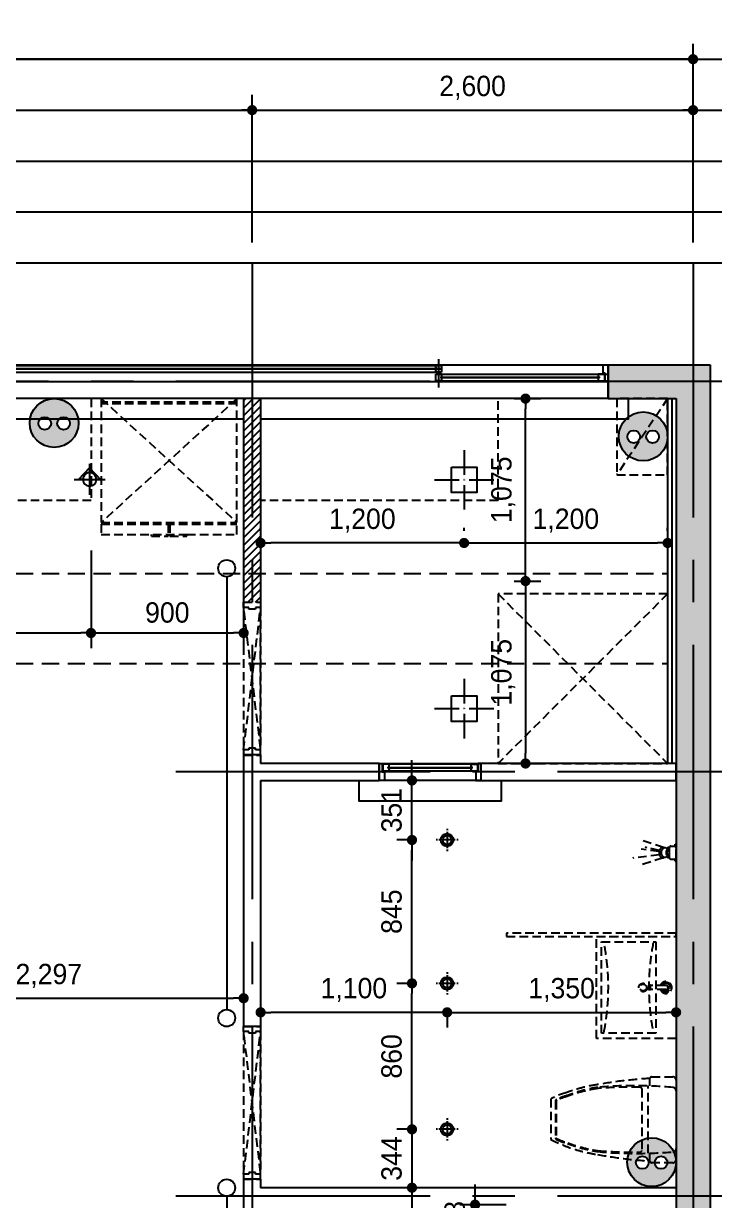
# Model space of a CAD drawing. Header units: millimetres. Extents: x -224448 to 1592092, y -164641 to 319001.
# Drawn here: x 98277 to 102351, y 159476 to 166411 of the extents above; entities that cross this region are included whole.
import ezdxf

# ---------------------------------------------------------------- set-up
doc = ezdxf.new("R2010")
doc.units = ezdxf.units.MM
for name, pattern in [('CENTER2', [1.125, 0.75, -0.125, 0.125, -0.125]), ('HIDDEN', [9.525, 6.35, -3.175]), ('HIDDENX2', [19.05, 12.7, -6.35])]:
    doc.linetypes.add(name, pattern=pattern)
doc.layers.get('Defpoints').update_dxf_attribs({"color": 35})
for name, color, linetype in [('ARREA', 1, 'Continuous'), ('DIM', 3, 'Continuous'), ('FUR', 6, 'Continuous'), ('I-CL-LIT', 7, 'Continuous'), ('I-LIGHT', 1, 'Continuous'), ('I_CON', 2, 'Continuous'), ('I_FUR', 6, 'Continuous'), ('I_HAT', 8, 'Continuous'), ('I_WALL', 3, 'Continuous'), ('I_WIN', 5, 'Continuous')]:
    doc.layers.add(name, color=color, linetype=linetype)
doc.styles.add('IABU-글꼴스타일', font='')
doc.styles.get('IABU-글꼴스타일').set_extended_font_data('HY울릉도L')
doc.linetypes.add('BATTING', pattern='A,0.00254,-2.54,[134,ltypeshp.shx,S=2.54,R=0,X=-2.54,Y=0],-5.08,[134,ltypeshp.shx,S=2.54,R=180,X=2.54,Y=0],-2.54', length=10.16254)
doc.dimstyles.new('IABC-100 (SUB)', dxfattribs={"dimscale": 60, "dimtxt": 2, "dimasz": 1, "dimexe": 1.5, "dimexo": 2, "dimgap": 1, "dimtad": 1, "dimdec": 0, "dimdsep": 46, "dimlunit": 6, "dimtxsty": 'IABU-글꼴스타일', "dimblk": '1234_Dot', "dimcen": 1, "dimclrd": 4, "dimclre": 4, "dimclrt": 7, "dimadec": 0, "dimazin": 0, "dimtfac": 1, "dimtdec": 0, "dimtix": 1, "dimtmove": 2, "dimatfit": 3, "dimldrblk": '1234_Dot', "dimfxl": 2, "dimtolj": 1, "dimtzin": 0, "dimarcsym": 0})

# ---------------------------------------------------------------- blocks, each defined once
blk = doc.blocks.new('1234_Dot')
at = {"color": 0, "linetype": 'ByBlock', "lineweight": -2}
blk.add_line((-0.5, 0), (-1, 0), dxfattribs=at)
at = {"color": 0, "linetype": 'ByBlock', "const_width": 0.5}
blk.add_lwpolyline([(-0.25, 0, 1), (0.25, 0, 1)], format="xyb", close=True, dxfattribs=at)
blk = doc.blocks.new('*D399')
at = {"layer": 'Defpoints', "color": 0, "ltscale": 50, "transparency": 16777216}
for p in [(99624.9, 165900.5), (94929.9, 165000.5), (99624.9, 165000.5)]:
    blk.add_point(p, dxfattribs=at)
at = {"layer": 'DIM', "color": 4, "lineweight": -2, "ltscale": 50, "transparency": 16777216}
for p, q in [((94929.9, 165120.5), (94929.9, 165990.5)), ((99624.9, 165120.5), (99624.9, 165990.5)), ((94989.9, 165900.5), (99564.9, 165900.5))]:
    blk.add_line(p, q, dxfattribs=at)
at = {"layer": 'DIM', "color": 4, "lineweight": -2, "ltscale": 50, "transparency": 16777216, "xscale": 60, "yscale": 60, "zscale": 60, "rotation": 180}
blk.add_blockref('1234_Dot', (94929.9, 165900.5), dxfattribs=at)
at = {"layer": 'DIM', "color": 4, "lineweight": -2, "ltscale": 50, "transparency": 16777216, "xscale": 60, "yscale": 60, "zscale": 60}
blk.add_blockref('1234_Dot', (99624.9, 165900.5), dxfattribs=at)
at = {"layer": 'DIM', "color": 7, "ltscale": 50, "transparency": 16777216, "insert": (97277.4, 166031.9), "char_height": 120, "attachment_point": 5, "style": 'IABU-글꼴스타일'}
blk.add_mtext('\\A1;4,695', dxfattribs=at)
blk = doc.blocks.new('*D401')
at = {"layer": 'Defpoints', "color": 0, "ltscale": 50, "transparency": 16777216}
for p in [(89724.9, 166200.5), (89724.9, 165000.5), (102224.9, 165000.5)]:
    blk.add_point(p, dxfattribs=at)
at = {"layer": 'DIM', "color": 4, "lineweight": -2, "ltscale": 50, "transparency": 16777216}
for p, q in [((89724.9, 165120.5), (89724.9, 166290.5)), ((102224.9, 165120.5), (102224.9, 166290.5)), ((102164.9, 166200.5), (89784.9, 166200.5))]:
    blk.add_line(p, q, dxfattribs=at)
at = {"layer": 'DIM', "color": 4, "lineweight": -2, "ltscale": 50, "transparency": 16777216, "xscale": 60, "yscale": 60, "zscale": 60, "rotation": 180}
blk.add_blockref('1234_Dot', (89724.9, 166200.5), dxfattribs=at)
at = {"layer": 'DIM', "color": 4, "lineweight": -2, "ltscale": 50, "transparency": 16777216, "xscale": 60, "yscale": 60, "zscale": 60}
blk.add_blockref('1234_Dot', (102224.9, 166200.5), dxfattribs=at)
at = {"layer": 'DIM', "color": 7, "ltscale": 50, "transparency": 16777216, "insert": (95974.9, 166331.9), "char_height": 120, "attachment_point": 5, "style": 'IABU-글꼴스타일'}
blk.add_mtext('\\A1;12,500', dxfattribs=at)
blk = doc.blocks.new('ff')
at = {"layer": 'I_WIN', "linetype": 'Continuous'}
for p, q in [((43740, 8610), (43710, 8610)), ((43710, 8610), (43710, 8519.1)), ((43740, 8559.1), (43740, 8610)), ((44280, 8561.1), (44280, 8610)), ((44280, 8610), (44310, 8610)), ((44310, 8610), (44310, 8519.1)), ((44310, 8610), (44310, 8519)), ((43727.4, 8510.1), (43727.4, 8559.1)), ((43727.4, 8559.1), (43740, 8559.1)), ((43730.7, 8514.8), (43730.7, 8554.8)), ((43730.7, 8554.8), (43768.7, 8554.8)), ((44289.3, 8554.8), (43730.7, 8554.8)), ((43768.7, 8540.1), (43763.2, 8538.3)), ((43763.2, 8538.3), (43763.2, 8531.9)), ((44256.8, 8537.1), (43763.2, 8537.1)), ((43763.2, 8533.1), (44256.8, 8533.1)), ((43763.2, 8531.9), (43768.7, 8530.1)), ((43768.7, 8554.8), (43768.7, 8540.1)), ((43768.7, 8540.9), (43771.5, 8539.5)), ((43768.7, 8529.3), (43771.5, 8530.7)), ((43771.5, 8539.5), (43772, 8538.5)), ((43771.5, 8530.7), (43772, 8531.7)), ((43772, 8538.5), (43772.5, 8537.1)), ((43772, 8531.7), (43772.5, 8533.1)), ((44248, 8538.5), (44247.5, 8537.1)), ((44248, 8538.5), (44247.5, 8537.1)), ((44248, 8531.7), (44247.5, 8533.1)), ((44248, 8531.7), (44247.5, 8533.1)), ((44248.5, 8539.5), (44248, 8538.5)), ((44248.5, 8539.5), (44248, 8538.5)), ((44248.5, 8530.7), (44248, 8531.7)), ((44248.5, 8530.7), (44248, 8531.7)), ((44251.3, 8540.9), (44248.5, 8539.5)), ((44251.3, 8540.9), (44248.5, 8539.5)), ((44251.3, 8529.3), (44248.5, 8530.7)), ((44251.3, 8529.3), (44248.5, 8530.7)), ((44289.3, 8554.8), (44251.3, 8554.8)), ((44251.3, 8554.8), (44251.3, 8540.1)), ((44289.3, 8554.8), (44251.3, 8554.8)), ((44251.3, 8554.8), (44251.3, 8540.1)), ((44251.3, 8540.1), (44256.8, 8538.3)), ((44251.3, 8540.1), (44256.8, 8538.3)), ((44256.8, 8531.9), (44251.3, 8530.1)), ((44256.8, 8531.9), (44251.3, 8530.1)), ((44254.8, 8537.1), (44254.8, 8533.1)), ((44254.8, 8537.1), (44254.8, 8533.1)), ((44256.8, 8538.3), (44256.8, 8531.9)), ((44256.8, 8538.3), (44256.8, 8531.9)), ((44280, 8559), (44280, 8561.1)), ((44292.6, 8559), (44280, 8559)), ((44289.3, 8514.8), (44289.3, 8554.8)), ((44289.3, 8514.8), (44289.3, 8554.8)), ((44292.6, 8510), (44292.6, 8559)), ((43710, 8519.1), (43710, 8510.1)), ((43710, 8510.1), (43727.4, 8510.1)), ((43768.7, 8514.8), (43730.7, 8514.8)), ((44289.3, 8514.8), (43730.7, 8514.8)), ((43768.7, 8530.1), (43768.7, 8514.8)), ((44251.3, 8530.1), (44251.3, 8514.8)), ((44251.3, 8530.1), (44251.3, 8514.8)), ((44251.3, 8514.8), (44289.3, 8514.8)), ((44251.3, 8514.8), (44289.3, 8514.8)), ((44310, 8510), (44292.6, 8510)), ((44310, 8519.1), (44310, 8510.1)), ((44310, 8519), (44310, 8510))]:
    blk.add_line(p, q, dxfattribs=at)
blk.add_lwpolyline([(44310, 8610), (43710, 8610), (43710, 8510.1), (44310, 8510.1)], dxfattribs=at)
blk = doc.blocks.new('*D408')
at = {"layer": 'Defpoints', "color": 0, "ltscale": 50, "transparency": 16777216}
for p in [(102224.9, 165900.5), (99624.9, 165000.5), (102224.9, 165000.5)]:
    blk.add_point(p, dxfattribs=at)
at = {"layer": 'DIM', "color": 4, "lineweight": -2, "ltscale": 50, "transparency": 16777216}
for p, q in [((99624.9, 165120.5), (99624.9, 165990.5)), ((102224.9, 165120.5), (102224.9, 165990.5)), ((99684.9, 165900.5), (102164.9, 165900.5))]:
    blk.add_line(p, q, dxfattribs=at)
at = {"layer": 'DIM', "color": 4, "lineweight": -2, "ltscale": 50, "transparency": 16777216, "xscale": 60, "yscale": 60, "zscale": 60, "rotation": 180}
blk.add_blockref('1234_Dot', (99624.9, 165900.5), dxfattribs=at)
at = {"layer": 'DIM', "color": 4, "lineweight": -2, "ltscale": 50, "transparency": 16777216, "xscale": 60, "yscale": 60, "zscale": 60}
blk.add_blockref('1234_Dot', (102224.9, 165900.5), dxfattribs=at)
at = {"layer": 'DIM', "color": 7, "ltscale": 50, "transparency": 16777216, "insert": (100924.9, 166031.9), "char_height": 120, "attachment_point": 5, "style": 'IABU-글꼴스타일'}
blk.add_mtext('\\A1;2,600', dxfattribs=at)
blk = doc.blocks.new('j 10')
at = {"layer": 'I_FUR', "color": 8, "linetype": 'HIDDEN', "ltscale": 8}
for p, q in [((300474.4, 48441.6), (300574.4, 48441.6)), ((300474.4, 48411.6), (300474.4, 48441.6)), ((300474.4, 48441.6), (300474.4, 48441.6)), ((300474.4, 48411.6), (300474.4, 47571.6)), ((300504.4, 48411.6), (300474.4, 48411.6)), ((300474.4, 47571.6), (300574.4, 48411.6)), ((300574.4, 47581.6), (300474.4, 48411.6)), ((300504.4, 48401.6), (300504.4, 48411.6)), ((300574.4, 48411.6), (300544.4, 48411.6)), ((300544.4, 48411.6), (300544.4, 48401.6)), ((300574.4, 48441.6), (300574.4, 48411.6)), ((300574.4, 47571.6), (300574.4, 48411.6)), ((300574.4, 48411.6), (300574.4, 47581.6)), ((300544.4, 48401.6), (300504.4, 48401.6)), ((300544.4, 47581.6), (300504.4, 47581.6)), ((300504.4, 47581.6), (300504.4, 47571.6)), ((300544.4, 47571.6), (300544.4, 47581.6)), ((300504.4, 47571.6), (300474.4, 47571.6)), ((300474.4, 47571.6), (300474.4, 47541.6)), ((300474.4, 47541.6), (300574.4, 47541.6)), ((300474.4, 47541.6), (300474.4, 47541.6)), ((300574.4, 47571.6), (300544.4, 47571.6)), ((300574.4, 47541.6), (300574.4, 47571.6))]:
    blk.add_line(p, q, dxfattribs=at)
blk = doc.blocks.new('콘센트')
at = {"ltscale": 50}
h = blk.add_hatch(color=150, dxfattribs=at)
h.dxf.hatch_style = 1
edge = h.paths.add_edge_path()
edge.add_arc((-34286.2, -6087.5), 100, 0, 360)
edge = h.paths.add_edge_path(flags=16)
edge.add_arc((-34247.6, -6089), 26, 0, 360)
edge = h.paths.add_edge_path(flags=16)
edge.add_arc((-34324.9, -6089), 26, 0, 360)
at = {"color": 150, "ltscale": 50}
for centre, radius in [((-34286.2, -6087.5), 100), ((-34324.9, -6089), 26), ((-34247.6, -6089), 26)]:
    blk.add_circle(centre, radius, dxfattribs=at)
blk = doc.blocks.new('l2')
blk.add_circle((354296.1, 53893.4), 37.5)
at = {"layer": 'I-CL-LIT', "color": 1}
for p, q in [((354296.1, 53959), (354296.1, 53950.3)), ((354239.2, 53893.4), (354230.5, 53893.4)), ((354344.3, 53893.4), (354248, 53893.4)), ((354296.1, 53941.5), (354296.1, 53845.2)), ((354361.8, 53893.4), (354353.1, 53893.4)), ((354296.1, 53836.4), (354296.1, 53827.7))]:
    blk.add_line(p, q, dxfattribs=at)
blk.add_circle((354296.1, 53893.4), 26.3, dxfattribs=at)
blk = doc.blocks.new('dd')
at = {"layer": 'I_WIN', "linetype": 'Continuous'}
for p, q in [((15423.6, 19418.1), (15423.6, 19585.8)), ((10973.6, 19551.2), (16423.6, 19550.9)), ((11956.1, 19496), (15441.1, 19496)), ((15441.1, 19546.4), (15406.1, 19546.4)), ((15406.1, 19546.4), (15406.1, 19506.4)), ((15406.1, 19546.4), (16423.6, 19546.4)), ((15406.1, 19506.4), (15441.1, 19506.4)), ((15441.1, 19496.1), (15406.1, 19496.1)), ((15406.1, 19496.1), (15406.1, 19480.7)), ((15423.6, 19506.4), (16423.6, 19506.4)), ((15435.6, 19529.3), (15441.1, 19531.1)), ((15435.6, 19522.9), (15435.6, 19529.3)), ((16370.5, 19528.1), (15435.6, 19528.1)), ((15435.6, 19524.1), (16370.5, 19524.1)), ((15441.1, 19521.1), (15435.6, 19522.9)), ((15441.1, 19531.1), (15441.1, 19546.4)), ((15441.1, 19531.9), (15443.9, 19530.5)), ((15441.1, 19520.3), (15443.9, 19521.7)), ((15441.1, 19506.4), (15441.1, 19521.1)), ((15441.1, 19456.1), (15441.1, 19496.1)), ((15443.9, 19530.5), (15444.4, 19529.5)), ((15443.9, 19521.7), (15444.4, 19522.7)), ((15444.4, 19529.5), (15444.9, 19528.1)), ((15444.4, 19522.7), (15444.9, 19524.1)), ((16361.6, 19529.5), (16361.1, 19528.1)), ((16361.6, 19522.6), (16361.1, 19524.1)), ((16362.2, 19530.5), (16361.6, 19529.5)), ((16362.2, 19521.6), (16361.6, 19522.6)), ((16364.9, 19531.8), (16362.2, 19530.5)), ((16364.9, 19520.3), (16362.2, 19521.6)), ((16364.9, 19531.1), (16364.9, 19546.4)), ((16364.9, 19546.4), (16402.9, 19546.4)), ((16370.5, 19529.3), (16364.9, 19531.1)), ((16364.9, 19521.1), (16370.5, 19522.8)), ((16364.9, 19506.4), (16364.9, 19521.1)), ((16402.9, 19506.4), (16364.9, 19506.4)), ((16370.5, 19522.8), (16370.5, 19529.3)), ((16406.2, 19502.1), (16393.6, 19502.1)), ((16393.6, 19502.1), (16393.6, 19451.2)), ((16402.9, 19546.4), (16402.9, 19506.4)), ((16423.6, 19551.1), (16406.2, 19551.1)), ((16406.2, 19551.1), (16406.2, 19502.1)), ((11003.6, 19451.2), (16423.6, 19451.2)), ((15441.1, 19477.8), (11956.1, 19477.7)), ((11956.1, 19473.7), (15441.1, 19473.8)), ((11956.1, 19456), (15423.6, 19456)), ((15402.9, 19479.1), (15402.3, 19477.7)), ((15402.9, 19472.3), (15402.3, 19473.7)), ((15403.4, 19480.1), (15402.9, 19479.1)), ((15403.4, 19471.3), (15402.9, 19472.3)), ((15406.1, 19481.5), (15403.4, 19480.1)), ((15406.1, 19469.9), (15403.4, 19471.3)), ((15406.1, 19480.7), (15411.7, 19478.9)), ((15411.7, 19472.5), (15406.1, 19470.7)), ((15406.1, 19470.7), (15406.1, 19456.1)), ((15406.1, 19456.1), (15441.1, 19456.1)), ((15411.7, 19478.9), (15411.7, 19472.5)), ((15411.7, 19473.7), (15411.7, 19477.7)), ((16393.6, 19451.2), (16423.6, 19451.2))]:
    blk.add_line(p, q, dxfattribs=at)
blk = doc.blocks.new('*D584')
at = {"layer": 'Defpoints', "color": 0, "ltscale": 50, "transparency": 16777216}
for p in [(98674.9, 163426), (97277.5, 163046), (98674.9, 162819.5)]:
    blk.add_point(p, dxfattribs=at)
at = {"layer": 'DIM', "color": 4, "lineweight": -2, "ltscale": 50, "transparency": 16777216}
for p, q in [((98674.9, 163306), (98674.9, 162729.5)), ((97277.5, 162926), (97277.5, 162729.5)), ((97337.5, 162819.5), (98614.9, 162819.5))]:
    blk.add_line(p, q, dxfattribs=at)
at = {"layer": 'DIM', "color": 4, "lineweight": -2, "ltscale": 50, "transparency": 16777216, "xscale": 60, "yscale": 60, "zscale": 60, "rotation": 180}
blk.add_blockref('1234_Dot', (97277.5, 162819.5), dxfattribs=at)
at = {"layer": 'DIM', "color": 4, "lineweight": -2, "ltscale": 50, "transparency": 16777216, "xscale": 60, "yscale": 60, "zscale": 60}
blk.add_blockref('1234_Dot', (98674.9, 162819.5), dxfattribs=at)
at = {"layer": 'DIM', "color": 7, "ltscale": 50, "transparency": 16777216, "insert": (97976.2, 162950.9), "char_height": 120, "attachment_point": 5, "style": 'IABU-글꼴스타일'}
blk.add_mtext('\\A1;1,397', dxfattribs=at)
blk = doc.blocks.new('*D597')
at = {"layer": 'Defpoints', "color": 0, "ltscale": 50, "transparency": 16777216}
for p in [(100939.6, 159450.5), (101242.7, 159450.5), (101160, 159232.4)]:
    blk.add_point(p, dxfattribs=at)
at = {"layer": 'DIM', "color": 4, "lineweight": -2, "ltscale": 50, "transparency": 16777216}
for p, q in [((100939.6, 159510.5), (100939.6, 159570.5)), ((101122.7, 159450.5), (100849.6, 159450.5)), ((100939.6, 159232.4), (100939.6, 159450.5)), ((101040, 159232.4), (100849.6, 159232.4)), ((100939.6, 159172.4), (100939.6, 159112.4))]:
    blk.add_line(p, q, dxfattribs=at)
at = {"layer": 'DIM', "color": 4, "lineweight": -2, "ltscale": 50, "transparency": 16777216, "xscale": 60, "yscale": 60, "zscale": 60}
for p, rotation in [((100939.6, 159450.5), 270), ((100939.6, 159232.4), 90)]:
    blk.add_blockref('1234_Dot', p, dxfattribs=dict(at, rotation=rotation))
at = {"layer": 'DIM', "color": 7, "ltscale": 50, "transparency": 16777216, "insert": (100819.6, 159341.5), "char_height": 120, "attachment_point": 5, "rotation": 90, "style": 'IABU-글꼴스타일'}
blk.add_mtext('\\A1;218', dxfattribs=at)
blk = doc.blocks.new('*D608')
at = {"layer": 'Defpoints', "color": 0, "ltscale": 50, "transparency": 16777216}
for p in [(101049.9, 164200.5), (101237, 164200.5), (101049.9, 163125.5)]:
    blk.add_point(p, dxfattribs=at)
at = {"layer": 'DIM', "color": 4, "lineweight": -2, "ltscale": 50, "transparency": 16777216}
for p, q in [((101169.9, 164200.5), (101327, 164200.5)), ((101237, 163185.5), (101237, 164140.5)), ((101169.9, 163125.5), (101327, 163125.5))]:
    blk.add_line(p, q, dxfattribs=at)
at = {"layer": 'DIM', "color": 4, "lineweight": -2, "ltscale": 50, "transparency": 16777216, "xscale": 60, "yscale": 60, "zscale": 60}
for p, rotation in [((101237, 164200.5), 90), ((101237, 163125.5), 270)]:
    blk.add_blockref('1234_Dot', p, dxfattribs=dict(at, rotation=rotation))
at = {"layer": 'DIM', "color": 7, "ltscale": 50, "transparency": 16777216, "insert": (101105.6, 163663), "char_height": 120, "attachment_point": 5, "rotation": 90, "style": 'IABU-글꼴스타일'}
blk.add_mtext('\\A1;1,075', dxfattribs=at)
blk = doc.blocks.new('*D609')
at = {"layer": 'Defpoints', "color": 0, "ltscale": 50, "transparency": 16777216}
for p in [(101049.9, 163125.5), (101049.9, 162050.5), (101237, 162050.5)]:
    blk.add_point(p, dxfattribs=at)
at = {"layer": 'DIM', "color": 4, "lineweight": -2, "ltscale": 50, "transparency": 16777216}
for p, q in [((101169.9, 163125.5), (101327, 163125.5)), ((101237, 163065.5), (101237, 162110.5)), ((101169.9, 162050.5), (101327, 162050.5))]:
    blk.add_line(p, q, dxfattribs=at)
at = {"layer": 'DIM', "color": 4, "lineweight": -2, "ltscale": 50, "transparency": 16777216, "xscale": 60, "yscale": 60, "zscale": 60}
for p, rotation in [((101237, 163125.5), 90), ((101237, 162050.5), 270)]:
    blk.add_blockref('1234_Dot', p, dxfattribs=dict(at, rotation=rotation))
at = {"layer": 'DIM', "color": 7, "ltscale": 50, "transparency": 16777216, "insert": (101105.6, 162588), "char_height": 120, "attachment_point": 5, "rotation": 90, "style": 'IABU-글꼴스타일'}
blk.add_mtext('\\A1;1,075', dxfattribs=at)
blk = doc.blocks.new('*D610')
at = {"layer": 'Defpoints', "color": 0, "ltscale": 50, "transparency": 16777216}
for p in [(99674.9, 163349.9), (99674.9, 163300.5), (100874.9, 163300.5)]:
    blk.add_point(p, dxfattribs=at)
at = {"layer": 'DIM', "color": 4, "lineweight": -2, "ltscale": 50, "transparency": 16777216}
for p, q in [((99674.9, 163420.5), (99674.9, 163439.9)), ((100874.9, 163420.5), (100874.9, 163439.9)), ((100814.9, 163349.9), (99734.9, 163349.9))]:
    blk.add_line(p, q, dxfattribs=at)
at = {"layer": 'DIM', "color": 4, "lineweight": -2, "ltscale": 50, "transparency": 16777216, "xscale": 60, "yscale": 60, "zscale": 60, "rotation": 180}
blk.add_blockref('1234_Dot', (99674.9, 163349.9), dxfattribs=at)
at = {"layer": 'DIM', "color": 4, "lineweight": -2, "ltscale": 50, "transparency": 16777216, "xscale": 60, "yscale": 60, "zscale": 60}
blk.add_blockref('1234_Dot', (100874.9, 163349.9), dxfattribs=at)
at = {"layer": 'DIM', "color": 7, "ltscale": 50, "transparency": 16777216, "insert": (100274.9, 163481.3), "char_height": 120, "attachment_point": 5, "style": 'IABU-글꼴스타일'}
blk.add_mtext('\\A1;1,200', dxfattribs=at)
blk = doc.blocks.new('*D611')
at = {"layer": 'Defpoints', "color": 0, "ltscale": 50, "transparency": 16777216}
for p in [(102074.9, 163349.9), (100874.9, 163300.5), (102074.9, 163300.5)]:
    blk.add_point(p, dxfattribs=at)
at = {"layer": 'DIM', "color": 4, "lineweight": -2, "ltscale": 50, "transparency": 16777216}
for p, q in [((100874.9, 163420.5), (100874.9, 163439.9)), ((102074.9, 163420.5), (102074.9, 163439.9)), ((100934.9, 163349.9), (102014.9, 163349.9))]:
    blk.add_line(p, q, dxfattribs=at)
at = {"layer": 'DIM', "color": 4, "lineweight": -2, "ltscale": 50, "transparency": 16777216, "xscale": 60, "yscale": 60, "zscale": 60, "rotation": 180}
blk.add_blockref('1234_Dot', (100874.9, 163349.9), dxfattribs=at)
at = {"layer": 'DIM', "color": 4, "lineweight": -2, "ltscale": 50, "transparency": 16777216, "xscale": 60, "yscale": 60, "zscale": 60}
blk.add_blockref('1234_Dot', (102074.9, 163349.9), dxfattribs=at)
at = {"layer": 'DIM', "color": 7, "ltscale": 50, "transparency": 16777216, "insert": (101474.9, 163481.3), "char_height": 120, "attachment_point": 5, "style": 'IABU-글꼴스타일'}
blk.add_mtext('\\A1;1,200', dxfattribs=at)
blk = doc.blocks.new('*D612')
at = {"layer": 'Defpoints', "color": 0, "ltscale": 50, "transparency": 16777216}
for p in [(100709.2, 159894.7), (100567.5, 159550.5), (100709.2, 159550.5)]:
    blk.add_point(p, dxfattribs=at)
at = {"layer": 'DIM', "color": 4, "lineweight": -2, "ltscale": 50, "transparency": 16777216}
for p, q in [((100567.5, 159954.7), (100567.5, 160014.7)), ((100589.2, 159894.7), (100477.5, 159894.7)), ((100567.5, 159894.7), (100567.5, 159550.5)), ((100589.2, 159550.5), (100477.5, 159550.5)), ((100567.5, 159490.5), (100567.5, 159430.5))]:
    blk.add_line(p, q, dxfattribs=at)
at = {"layer": 'DIM', "color": 4, "lineweight": -2, "ltscale": 50, "transparency": 16777216, "xscale": 60, "yscale": 60, "zscale": 60}
for p, rotation in [((100567.5, 159894.7), 270), ((100567.5, 159550.5), 90)]:
    blk.add_blockref('1234_Dot', p, dxfattribs=dict(at, rotation=rotation))
at = {"layer": 'DIM', "color": 7, "ltscale": 50, "transparency": 16777216, "insert": (100447.5, 159722.6), "char_height": 120, "attachment_point": 5, "rotation": 90, "style": 'IABU-글꼴스타일'}
blk.add_mtext('\\A1;344', dxfattribs=at)
blk = doc.blocks.new('*D613')
at = {"layer": 'Defpoints', "color": 0, "ltscale": 50, "transparency": 16777216}
for p in [(100567.5, 160754.7), (100709.2, 160754.7), (100709.2, 159894.7)]:
    blk.add_point(p, dxfattribs=at)
at = {"layer": 'DIM', "color": 4, "lineweight": -2, "ltscale": 50, "transparency": 16777216}
for p, q in [((100589.2, 160754.7), (100477.5, 160754.7)), ((100567.5, 159954.7), (100567.5, 160694.7)), ((100589.2, 159894.7), (100477.5, 159894.7))]:
    blk.add_line(p, q, dxfattribs=at)
at = {"layer": 'DIM', "color": 4, "lineweight": -2, "ltscale": 50, "transparency": 16777216, "xscale": 60, "yscale": 60, "zscale": 60}
for p, rotation in [((100567.5, 160754.7), 90), ((100567.5, 159894.7), 270)]:
    blk.add_blockref('1234_Dot', p, dxfattribs=dict(at, rotation=rotation))
at = {"layer": 'DIM', "color": 7, "ltscale": 50, "transparency": 16777216, "insert": (100447.5, 160324.7), "char_height": 120, "attachment_point": 5, "rotation": 90, "style": 'IABU-글꼴스타일'}
blk.add_mtext('\\A1;860', dxfattribs=at)
blk = doc.blocks.new('*D614')
at = {"layer": 'Defpoints', "color": 0, "ltscale": 50, "transparency": 16777216}
for p in [(100567.5, 161599.7), (100709.2, 161599.7), (100709.2, 160754.7)]:
    blk.add_point(p, dxfattribs=at)
at = {"layer": 'DIM', "color": 4, "lineweight": -2, "ltscale": 50, "transparency": 16777216}
for p, q in [((100589.2, 161599.7), (100477.5, 161599.7)), ((100567.5, 160814.7), (100567.5, 161539.7)), ((100589.2, 160754.7), (100477.5, 160754.7))]:
    blk.add_line(p, q, dxfattribs=at)
at = {"layer": 'DIM', "color": 4, "lineweight": -2, "ltscale": 50, "transparency": 16777216, "xscale": 60, "yscale": 60, "zscale": 60}
for p, rotation in [((100567.5, 161599.7), 90), ((100567.5, 160754.7), 270)]:
    blk.add_blockref('1234_Dot', p, dxfattribs=dict(at, rotation=rotation))
at = {"layer": 'DIM', "color": 7, "ltscale": 50, "transparency": 16777216, "insert": (100447.5, 161177.2), "char_height": 120, "attachment_point": 5, "rotation": 90, "style": 'IABU-글꼴스타일'}
blk.add_mtext('\\A1;845', dxfattribs=at)
blk = doc.blocks.new('*D615')
at = {"layer": 'Defpoints', "color": 0, "ltscale": 50, "transparency": 16777216}
for p in [(100567.5, 161950.6), (100674.9, 161950.6), (100709.2, 161599.7)]:
    blk.add_point(p, dxfattribs=at)
at = {"layer": 'DIM', "color": 4, "lineweight": -2, "ltscale": 50, "transparency": 16777216}
for p, q in [((100567.5, 162010.6), (100567.5, 162070.6)), ((100554.9, 161950.6), (100477.5, 161950.6)), ((100567.5, 161599.7), (100567.5, 161950.6)), ((100589.2, 161599.7), (100477.5, 161599.7)), ((100567.5, 161539.7), (100567.5, 161479.7))]:
    blk.add_line(p, q, dxfattribs=at)
at = {"layer": 'DIM', "color": 4, "lineweight": -2, "ltscale": 50, "transparency": 16777216, "xscale": 60, "yscale": 60, "zscale": 60}
for p, rotation in [((100567.5, 161950.6), 270), ((100567.5, 161599.7), 90)]:
    blk.add_blockref('1234_Dot', p, dxfattribs=dict(at, rotation=rotation))
at = {"layer": 'DIM', "color": 7, "ltscale": 50, "transparency": 16777216, "insert": (100447.5, 161775.1), "char_height": 120, "attachment_point": 5, "rotation": 90, "style": 'IABU-글꼴스타일'}
blk.add_mtext('\\A1;351', dxfattribs=at)
blk = doc.blocks.new('*D616')
at = {"layer": 'Defpoints', "color": 0, "ltscale": 50, "transparency": 16777216}
for p in [(99674.9, 160702), (100774.9, 160689), (99674.9, 160584.1)]:
    blk.add_point(p, dxfattribs=at)
at = {"layer": 'DIM', "color": 4, "lineweight": -2, "ltscale": 50, "transparency": 16777216}
for p, q in [((99674.9, 160582), (99674.9, 160494.1)), ((100714.9, 160584.1), (99734.9, 160584.1)), ((100774.9, 160569), (100774.9, 160494.1))]:
    blk.add_line(p, q, dxfattribs=at)
at = {"layer": 'DIM', "color": 4, "lineweight": -2, "ltscale": 50, "transparency": 16777216, "xscale": 60, "yscale": 60, "zscale": 60, "rotation": 180}
blk.add_blockref('1234_Dot', (99674.9, 160584.1), dxfattribs=at)
at = {"layer": 'DIM', "color": 4, "lineweight": -2, "ltscale": 50, "transparency": 16777216, "xscale": 60, "yscale": 60, "zscale": 60}
blk.add_blockref('1234_Dot', (100774.9, 160584.1), dxfattribs=at)
at = {"layer": 'DIM', "color": 7, "ltscale": 50, "transparency": 16777216, "insert": (100224.9, 160715.5), "char_height": 120, "attachment_point": 5, "style": 'IABU-글꼴스타일'}
blk.add_mtext('\\A1;1,100', dxfattribs=at)
blk = doc.blocks.new('*D617')
at = {"layer": 'Defpoints', "color": 0, "ltscale": 50, "transparency": 16777216}
for p in [(100774.9, 160689), (102124.9, 160689), (102124.9, 160584.1)]:
    blk.add_point(p, dxfattribs=at)
at = {"layer": 'DIM', "color": 4, "lineweight": -2, "ltscale": 50, "transparency": 16777216}
for p, q in [((100774.9, 160569), (100774.9, 160494.1)), ((100834.9, 160584.1), (102064.9, 160584.1)), ((102124.9, 160569), (102124.9, 160494.1))]:
    blk.add_line(p, q, dxfattribs=at)
at = {"layer": 'DIM', "color": 4, "lineweight": -2, "ltscale": 50, "transparency": 16777216, "xscale": 60, "yscale": 60, "zscale": 60, "rotation": 180}
blk.add_blockref('1234_Dot', (100774.9, 160584.1), dxfattribs=at)
at = {"layer": 'DIM', "color": 4, "lineweight": -2, "ltscale": 50, "transparency": 16777216, "xscale": 60, "yscale": 60, "zscale": 60}
blk.add_blockref('1234_Dot', (102124.9, 160584.1), dxfattribs=at)
at = {"layer": 'DIM', "color": 7, "ltscale": 50, "transparency": 16777216, "insert": (101449.9, 160715.5), "char_height": 120, "attachment_point": 5, "style": 'IABU-글꼴스타일'}
blk.add_mtext('\\A1;1,350', dxfattribs=at)
blk = doc.blocks.new('*D625')
at = {"layer": 'Defpoints', "color": 0, "ltscale": 50, "transparency": 16777216}
for p in [(99574.9, 161296.6), (97277.5, 161018.6), (99574.9, 160667.2)]:
    blk.add_point(p, dxfattribs=at)
at = {"layer": 'DIM', "color": 4, "lineweight": -2, "ltscale": 50, "transparency": 16777216}
for p, q in [((99574.9, 161176.6), (99574.9, 160577.2)), ((97277.5, 160898.6), (97277.5, 160577.2)), ((97337.5, 160667.2), (99514.9, 160667.2))]:
    blk.add_line(p, q, dxfattribs=at)
at = {"layer": 'DIM', "color": 4, "lineweight": -2, "ltscale": 50, "transparency": 16777216, "xscale": 60, "yscale": 60, "zscale": 60, "rotation": 180}
blk.add_blockref('1234_Dot', (97277.5, 160667.2), dxfattribs=at)
at = {"layer": 'DIM', "color": 4, "lineweight": -2, "ltscale": 50, "transparency": 16777216, "xscale": 60, "yscale": 60, "zscale": 60}
blk.add_blockref('1234_Dot', (99574.9, 160667.2), dxfattribs=at)
at = {"layer": 'DIM', "color": 7, "ltscale": 50, "transparency": 16777216, "insert": (98426.2, 160798.7), "char_height": 120, "attachment_point": 5, "style": 'IABU-글꼴스타일'}
blk.add_mtext('\\A1;2,297', dxfattribs=at)
blk = doc.blocks.new('*D894')
at = {"layer": 'Defpoints', "color": 0, "ltscale": 50, "transparency": 16777216}
for p in [(98674.9, 163426), (99574.9, 163426), (99574.9, 162819.5)]:
    blk.add_point(p, dxfattribs=at)
at = {"layer": 'DIM', "color": 4, "lineweight": -2, "ltscale": 50, "transparency": 16777216}
for p, q in [((98674.9, 163306), (98674.9, 162729.5)), ((99574.9, 163306), (99574.9, 162729.5)), ((98734.9, 162819.5), (99514.9, 162819.5))]:
    blk.add_line(p, q, dxfattribs=at)
at = {"layer": 'DIM', "color": 4, "lineweight": -2, "ltscale": 50, "transparency": 16777216, "xscale": 60, "yscale": 60, "zscale": 60, "rotation": 180}
blk.add_blockref('1234_Dot', (98674.9, 162819.5), dxfattribs=at)
at = {"layer": 'DIM', "color": 4, "lineweight": -2, "ltscale": 50, "transparency": 16777216, "xscale": 60, "yscale": 60, "zscale": 60}
blk.add_blockref('1234_Dot', (99574.9, 162819.5), dxfattribs=at)
at = {"layer": 'DIM', "color": 7, "ltscale": 50, "transparency": 16777216, "insert": (99124.9, 162939.5), "char_height": 120, "attachment_point": 5, "style": 'IABU-글꼴스타일'}
blk.add_mtext('\\A1;900', dxfattribs=at)
blk = doc.blocks.new('SP01')
at = {"layer": 'I-LIGHT'}
blk.add_hatch(color=1, dxfattribs=at).paths.add_polyline_path([(2182615.6, -1632809.5), (2182550.9, -1632878.3), (2182575.6, -1632878.3, -1), (2182655.6, -1632878.3), (2182680.2, -1632878.3)])
at = {"layer": 'I-LIGHT', "color": 1}
for p, q in [((2182615.6, -1632786.8), (2182615.6, -1632969.8)), ((2182615.6, -1632809.5), (2182550.9, -1632878.3)), ((2182615.6, -1632809.5), (2182680.2, -1632878.3)), ((2182707.1, -1632878.3), (2182524.1, -1632878.3)), ((2182550.9, -1632878.3), (2182575.6, -1632878.3)), ((2182655.6, -1632878.3), (2182680.2, -1632878.3))]:
    blk.add_line(p, q, dxfattribs=at)
at = {"layer": 'I-LIGHT', "color": 4}
blk.add_circle((2182615.6, -1632878.3), 40, dxfattribs=at)
blk = doc.blocks.new('j855')
at = {"layer": 'I-LIGHT'}
for p, q in [((96735.3, 140572.4), (96735.3, 140427.4)), ((96560.3, 140397.4), (96705.3, 140397.4)), ((96735.3, 140398.4), (96735.3, 140396.4)), ((96735.3, 140367.4), (96735.3, 140222.4)), ((96765.3, 140397.4), (96910.3, 140397.4))]:
    blk.add_line(p, q, dxfattribs=at)
at = {"layer": 'I-LIGHT', "ltscale": 50}
blk.add_lwpolyline([(96660.3, 140472.4), (96810.3, 140472.4), (96810.3, 140322.4), (96660.3, 140322.4)], close=True, dxfattribs=at)
at = {"layer": 'I-LIGHT'}
blk.add_lwpolyline([(96736.3, 140397.4), (96735.3, 140397.4), (96734.3, 140397.4)], dxfattribs=at)

msp = doc.modelspace()

# ---------------------------------------------------------------- hatches: boundary and pattern name
at = {"layer": 'I_HAT', "true_color": 0x000000}
h = msp.add_hatch(color=18, dxfattribs=at)
h.dxf.hatch_style = 1
h.paths.add_polyline_path([(90224.894, 164400.492), (89624.894, 164400.492), (89624.894, 164200.492), (89633.974, 164200.492), (89724.894, 164200.492), (89824.894, 164200.492), (90224.894, 164200.492)])
h.paths.add_polyline_path([(89824.894, 163300.492), (89624.894, 163300.492), (89624.894, 152500.492), (90224.894, 152500.492), (90224.894, 152700.492), (89824.894, 152700.492), (89824.894, 155850.492), (89824.894, 157850.492), (89824.894, 162050.492)])
h.paths.add_polyline_path([(99899.894, 152700.492), (99674.894, 152700.492), (99674.894, 153050.492), (99574.894, 153050.492), (99574.894, 152700.492), (99074.894, 152700.492), (99074.894, 152500.492), (99899.894, 152500.492)])
h.paths.add_polyline_path([(102324.894, 158400.492), (102124.894, 158400.492), (102124.894, 152700.492), (101899.894, 152700.492), (101899.894, 152500.492), (102324.894, 152500.492)])
h.paths.add_polyline_path([(102324.894, 161802.094), (102124.894, 161802.094), (102124.894, 159350.492), (102124.894, 159000.492), (102324.894, 159000.492)])
h.paths.add_polyline_path([(102324.894, 164200.492), (102324.894, 164400.492), (101724.894, 164400.492), (101724.894, 164200.492), (102124.894, 164200.492), (102124.894, 162150.492), (102124.894, 161802.094), (102324.894, 161802.094)])
at = {"layer": 'I_HAT'}
h = msp.add_hatch(dxfattribs=at)
h.set_pattern_fill('ANSI31', color=256, scale=10)
h.set_pattern_definition([(45, (-3727.59, 109558.858), (-22.45064, 22.45064), [])])
h.paths.add_polyline_path([(99674.894, 164200.492), (99574.894, 164200.492), (99574.894, 163000.492), (99674.894, 163000.492)])
h = msp.add_hatch(dxfattribs=at)
h.set_pattern_fill('ANSI31', color=256, scale=10)
h.set_pattern_definition([(45, (-33519.093, 10146.922), (-22.4506403, 22.4506403), [])])
h.paths.add_polyline_path([(94879.894, 159405.492), (94556.894, 159405.492), (94556.894, 158885.492), (94879.894, 158885.492)])
h.paths.add_polyline_path([(94876.894, 152780.492), (94556.894, 152780.492), (94556.894, 152600.492), (94876.894, 152600.492)])
h.paths.add_polyline_path([(94876.894, 152600.492), (94556.894, 152600.492), (94556.894, 152500.492), (94876.894, 152500.492)])
h.paths.add_polyline_path([(94876.894, 152500.412), (94556.894, 152500.412), (94556.894, 152495.728), (94876.894, 152495.728)])
h.paths.add_polyline_path([(94876.894, 152495.728), (94556.894, 152495.728), (94556.894, 152477.374), (94876.894, 152477.374)])
h.paths.add_polyline_path([(94876.894, 152477.374), (94556.894, 152477.374), (94556.894, 152473.374), (94876.894, 152473.374)])
h.paths.add_polyline_path([(94876.894, 152473.374), (94556.894, 152473.374), (94556.894, 152455.728), (94876.894, 152455.728)])
h.paths.add_polyline_path([(94876.894, 152455.728), (94556.894, 152455.728), (94556.894, 152400.492), (94876.894, 152400.492)])
h.paths.add_polyline_path([(94349.998, 155574.42), (94349.998, 156091.563), (94147.141, 156091.563), (94147.141, 155574.42)], flags=9)
h.paths.add_polyline_path([(94349.998, 152402.706), (94349.998, 152771.277), (94169.998, 152771.277), (94169.998, 152402.706)], flags=9)
h.paths.add_polyline_path([(102438.934, 158775.865), (103025.111, 158775.865), (103025.111, 158955.36), (102438.934, 158955.36)], flags=9)
h.paths.add_polyline_path([(100657.81, 158666.981), (101575.919, 158666.981), (101575.919, 159039.684), (100657.81, 159039.684)], flags=9)
h.paths.add_polyline_path([(100030.26, 163496.715), (101221.072, 163496.715), (101221.072, 163869.418), (100030.26, 163869.418)], flags=9)
h.paths.add_polyline_path([(94623.684, 163540.812), (95541.793, 163540.812), (95541.793, 163913.515), (94623.684, 163913.515)], flags=9)
h.paths.add_polyline_path([(96841.644, 154904.292), (97487.05, 154904.292), (97487.05, 155276.995), (96841.644, 155276.995)], flags=9)
h.paths.add_polyline_path([(96608.495, 154377.695), (97235.435, 154377.695), (97235.435, 154589.262), (96608.495, 154589.262)], flags=9)
h.paths.add_polyline_path([(96607.383, 154580.284), (98204.546, 154580.284), (98204.546, 154785.807), (96607.383, 154785.807)], flags=9)
h.paths.add_polyline_path([(92151.227, 160624.65), (93685.582, 160624.65), (93685.582, 161522.46), (92151.227, 161522.46)], flags=9)
h.paths.add_polyline_path([(89835.147, 157215.883), (90931.071, 157215.883), (90931.071, 157619.778), (89835.147, 157619.778)], flags=9)
h.paths.add_polyline_path([(98748.771, 157665.883), (99844.695, 157665.883), (99844.695, 158069.778), (98748.771, 158069.778)], flags=9)
h.paths.add_polyline_path([(101314.622, 153450.883), (102121.551, 153450.883), (102121.551, 153854.777), (101314.622, 153854.777)], flags=9)
h.paths.add_polyline_path([(100499.644, 152695.883), (101306.574, 152695.883), (101306.574, 153099.777), (100499.644, 153099.777)], flags=9)
h.paths.add_polyline_path([(101438.608, 163499.849), (102092.276, 163499.849), (102092.276, 163903.2), (101438.608, 163903.2)], flags=9)
h.paths.add_polyline_path([(100232.025, 161286.818), (100962.324, 161286.818), (100962.324, 161690.713), (100232.025, 161690.713)], flags=9)
h.paths.add_polyline_path([(91879.925, 162743.645), (92975.849, 162743.645), (92975.849, 163147.539), (91879.925, 163147.539)], flags=9)

# ---------------------------------------------------------------- linework, layer by layer
at = {"layer": 'ARREA', "color": 1, "linetype": 'CENTER2', "ltscale": 2000}
for p, q in [((99624.894, 165000.492), (99624.894, 151900.492)), ((102224.894, 165000.492), (102224.894, 151900.492)), ((102924.894, 164300.492), (89024.894, 164300.492)), ((102924.894, 162000.492), (98974.894, 162000.492)), ((102924.894, 159500.492), (98974.894, 159500.492))]:
    msp.add_line(p, q, dxfattribs=at)
at = {"layer": 'Defpoints'}
for points in [[(87824.894, 166200.492), (104124.894, 166200.492), (104124.894, 150700.492), (87824.894, 150700.492)], [(88124.894, 165900.492), (103824.894, 165900.492), (103824.894, 151000.492), (88124.894, 151000.492)], [(88424.894, 165600.492), (103524.894, 165600.492), (103524.894, 151300.492), (88424.894, 151300.492)], [(88724.894, 165300.492), (103224.894, 165300.492), (103224.894, 151600.492), (88724.894, 151600.492)], [(89024.894, 165000.492), (102924.894, 165000.492), (102924.894, 151900.492), (89024.894, 151900.492)]]:
    msp.add_lwpolyline(points, close=True, dxfattribs=at)
at = {"layer": 'FUR'}
msp.add_line((99535.644, 164200.492), (98735.644, 164200.492), dxfattribs=at)
at = {"layer": 'I_CON', "color": 2}
for p, q in [((101724.894, 164400.492), (102324.894, 164400.492)), ((102324.894, 164400.492), (102324.894, 164200.492)), ((101724.894, 164200.492), (102124.894, 164200.492)), ((102124.894, 164200.492), (102124.894, 162150.492)), ((102324.894, 164200.492), (102324.894, 159000.492)), ((102124.894, 162150.492), (102124.894, 159350.492))]:
    msp.add_line(p, q, dxfattribs=at)
at = {"layer": 'I_CON'}
msp.add_lwpolyline([(101724.894, 164200.492), (101724.894, 164400.492)], dxfattribs=at)
at = {"layer": 'I_FUR', "color": 8, "linetype": 'HIDDEN', "ltscale": 8}
for p, q in [((98674.894, 164200.492), (98674.894, 163600.492)), ((99535.644, 164200.492), (98735.644, 163470.492)), ((98735.644, 164200.492), (99535.644, 163470.492)), ((98735.644, 164200.492), (98735.644, 163470.492)), ((99535.644, 164180.492), (98735.644, 164180.492)), ((99535.644, 164170.492), (98735.644, 164170.492)), ((99535.644, 163470.492), (99535.644, 164200.492)), ((101074.894, 163600.492), (101074.894, 164200.492)), ((102074.894, 164200.492), (101774.894, 163750.492)), ((98674.894, 163600.492), (94979.894, 163600.492)), ((101074.894, 163600.492), (99674.894, 163600.492)), ((98735.644, 163470.492), (99535.644, 163470.492)), ((98735.644, 163460.492), (99535.644, 163460.492)), ((98735.644, 163460.492), (98735.644, 163400.492)), ((99130.644, 163460.492), (99130.644, 163400.492)), ((99140.644, 163460.492), (99140.644, 163400.492)), ((99535.644, 163400.492), (99535.644, 163460.492)), ((98735.644, 163400.492), (99240.644, 163400.492)), ((99030.644, 163390.492), (99030.644, 163400.492)), ((99130.644, 163400.492), (99130.644, 163390.492)), ((99140.644, 163400.492), (99140.644, 163390.492)), ((99240.644, 163400.492), (99535.644, 163400.492)), ((99240.644, 163390.492), (99240.644, 163400.492)), ((99030.644, 163390.492), (99130.644, 163390.492)), ((99140.644, 163390.492), (99240.644, 163390.492)), ((101074.894, 163050.492), (102074.894, 162050.492)), ((102074.894, 163050.492), (101074.894, 162050.492)), ((101074.894, 163050.492), (101074.894, 162050.492)), ((102074.894, 163050.492), (102074.894, 162050.492)), ((101074.894, 162050.492), (102074.894, 162050.492)), ((102050.883, 161555.657), (101912.962, 161600.916)), ((102024.681, 161531.069), (101918.141, 161546.104)), ((102026.101, 161537.489), (101941.696, 161556.659)), ((102081.704, 161548.438), (102050.883, 161555.657)), ((102074.894, 161550.033), (102074.894, 161553.347)), ((102085.857, 161555.347), (102076.894, 161555.347)), ((102077.198, 161539.131), (102085.857, 161539.131)), ((102085.857, 161525.347), (102085.857, 161555.347)), ((102085.857, 161495.347), (102085.857, 161525.347)), ((102093.857, 161563.347), (102116.894, 161563.347)), ((102119.894, 161562.763), (102119.894, 161575.574)), ((102119.894, 161575.574), (102124.894, 161575.574)), ((102124.894, 161475.574), (102124.894, 161575.574)), ((102124.894, 161495.347), (102124.894, 161555.347)), ((102026.721, 161511.376), (101870.093, 161493.084)), ((102048.609, 161494.664), (101917.939, 161452.449)), ((102081.704, 161502.255), (102050.883, 161495.036)), ((102074.894, 161497.347), (102074.894, 161500.66)), ((102085.857, 161495.347), (102076.894, 161495.347)), ((102077.198, 161511.562), (102085.857, 161511.562)), ((102093.857, 161487.347), (102116.894, 161487.347)), ((102119.894, 161475.574), (102119.894, 161487.93)), ((102119.894, 161475.574), (102124.894, 161475.574)), ((101654.894, 161030.492), (102124.894, 161030.492)), ((101654.894, 160430.492), (101654.894, 161030.492)), ((101684.894, 160460.492), (101684.894, 161000.492)), ((101684.894, 161000.492), (102004.894, 161000.492)), ((102004.894, 161000.492), (102004.894, 160460.492)), ((102124.894, 161030.492), (102124.894, 160430.492)), ((101964.394, 160715.992), (101964.394, 160744.992)), ((101969.394, 160744.992), (101964.394, 160744.992)), ((101969.394, 160715.992), (101964.394, 160715.992)), ((101969.394, 160715.992), (101969.394, 160744.992)), ((101974.394, 160743.992), (101969.394, 160743.992)), ((101974.394, 160716.992), (101969.394, 160716.992)), ((101974.394, 160716.992), (101974.394, 160743.992)), ((102064.894, 160742.992), (101974.394, 160742.992)), ((102064.894, 160717.992), (101974.394, 160717.992)), ((102124.894, 160430.492), (101654.894, 160430.492)), ((102004.894, 160460.492), (101684.894, 160460.492)), ((101980.719, 160204.552), (102104.924, 160204.369)), ((101923.185, 160133.118), (101922.653, 159770.709)), ((101959.952, 159754.007), (101959.848, 160150.53)), ((101970.639, 160150.152), (101970.705, 160194.566)), ((102124.894, 160184.34), (102124.894, 159717.572)), ((101385.777, 160074.948), (101385.777, 159834.183)), ((101413.177, 160061.915), (101413.378, 159844.131)), ((101418.177, 160061.876), (101418.378, 159844.092)), ((101970.675, 159707.799), (101970.743, 159754.023)), ((102104.865, 159697.602), (101980.661, 159697.784))]:
    msp.add_line(p, q, dxfattribs=at)
at = {"layer": 'I_FUR', "color": 8, "linetype": 'BATTING', "ltscale": 2.4}
msp.add_line((102099.894, 164200.492), (102099.894, 162050.492), dxfattribs=at)
at = {"layer": 'I_FUR', "color": 8, "linetype": 'HIDDENX2', "ltscale": 8}
for p, q in [((94879.894, 163170.492), (102074.894, 163170.492)), ((94879.894, 162640.492), (102074.894, 162640.492))]:
    msp.add_line(p, q, dxfattribs=at)
at = {"layer": 'I_FUR'}
for p, q in [((99474.894, 163150.492), (99474.894, 160600.492)), ((99474.894, 159500.492), (99474.894, 154900.492))]:
    msp.add_line(p, q, dxfattribs=at)
at = {"layer": 'I_FUR', "color": 6, "linetype": 'Continuous'}
for points in [[(99674.894, 164080.492), (101844.894, 164080.492), (101844.894, 164200.492)], [(94774.894, 164080.492), (99574.894, 164080.492)], [(100254.894, 161950.571), (100254.894, 161830.571), (101094.894, 161830.571), (101094.894, 161950.571)]]:
    msp.add_lwpolyline(points, dxfattribs=at)
at = {"layer": 'I_FUR', "color": 8, "linetype": 'HIDDEN', "ltscale": 8}
for points in [[(102074.894, 164200.492), (101774.894, 164200.492), (101774.894, 163750.492), (102074.894, 163750.492)], [(102124.894, 161030.492), (102124.894, 161050.492), (101124.894, 161050.492), (101124.894, 161030.492)]]:
    msp.add_lwpolyline(points, close=True, dxfattribs=at)
msp.add_lwpolyline([(102074.894, 163050.492), (101074.894, 163050.492)], dxfattribs=at)
at = {"layer": 'I_FUR'}
for centre in [(99474.894, 163200.492), (99474.894, 160550.492), (99474.894, 159550.492)]:
    msp.add_circle(centre, 50, dxfattribs=at)
at = {"layer": 'I_FUR', "color": 8, "linetype": 'HIDDEN', "ltscale": 8}
for radius in [25, 20]:
    msp.add_circle((101929.894, 160730.492), radius, dxfattribs=at)
for centre, radius, start, end in [((102065.784, 161525.347), 41.499, 162.9867802, 180), ((102065.784, 161525.347), 41.499, 180, 197.0132198), ((102056.562, 161528.168), 31.855, 143.5464103, 162.9867802), ((102050.715, 161532.487), 24.586, 119.280519, 143.5464103), ((102066.189, 161524.731), 30.198, 116.6007397, 178.832445), ((102066.189, 161525.962), 30.198, 181.167555, 243.3992603), ((102047.006, 161539.103), 17.002, 90, 119.280519), ((102047.006, 161539.103), 17.002, 76.8186174, 90), ((102060.52, 161529.409), 23.665, 86.0425442, 109.3807602), ((102066.189, 161524.731), 30.198, 104.596791, 104.9905694), ((102097.955, 161525.347), 32.568, 163.6860497, 180), ((102097.955, 161525.347), 32.568, 180, 196.3139503), ((102089.965, 161527.685), 24.242, 144.7548362, 163.6860497), ((102084.905, 161531.26), 18.047, 120.3789859, 144.7548362), ((102100.954, 161525.347), 30.06, 169.2727402, 180), ((102100.954, 161525.347), 30.06, 180, 190.7272598), ((102089.171, 161527.579), 18.068, 155.4225329, 169.2727402), ((102089.171, 161523.114), 18.068, 190.7272598, 204.5774671), ((102081.772, 161530.963), 9.931, 132.1659317, 155.4225329), ((102076.894, 161553.347), 2, 90, 180), ((102077.198, 161536.013), 3.118, 90, 132.1659317), ((102081.704, 161536.721), 11.717, 90, 120.3789859), ((102081.704, 161536.721), 11.717, 69.2398458, 90), ((102093.857, 161555.347), 8, 90, 180), ((102116.894, 161555.347), 8, 0, 90), ((102056.562, 161522.525), 31.855, 197.0132198, 216.4535897), ((102050.715, 161518.206), 24.586, 216.4535897, 240.719481), ((102047.006, 161511.591), 17.002, 240.719481, 270), ((102047.006, 161511.591), 17.002, 270, 283.1813826), ((102060.52, 161521.284), 23.665, 250.6192398, 273.9574558), ((102066.189, 161525.962), 30.198, 255.0094306, 255.403209), ((102089.965, 161523.008), 24.242, 196.3139503, 215.2451638), ((102084.905, 161519.433), 18.047, 215.2451638, 239.6210141), ((102081.772, 161519.73), 9.931, 204.5774671, 227.8340683), ((102076.894, 161497.347), 2, 180, 270), ((102077.198, 161514.68), 3.118, 227.8340683, 270), ((102081.704, 161513.972), 11.717, 239.6210141, 270), ((102081.704, 161513.972), 11.717, 270, 290.7601542), ((102093.857, 161495.347), 8, 180, 270), ((102116.894, 161495.347), 8, 270, 0), ((100363.034, 160730.492), 1362.388, 348.8909858, 11.1090142), ((103326.755, 160730.492), 1362.388, 168.8909858, 191.1090142), ((102064.894, 160730.492), 35, 200.9248572, 159.0751924), ((102064.894, 160730.492), 30, 204.6243432, 155.3757065), ((102064.894, 160730.492), 25, 210.0000248, 150.0000248), ((102064.894, 160730.492), 18, 223.9829879, 136.0170617), ((102064.894, 160730.492), 12.5, 270.0000248, 90.0000248), ((101980.705, 160194.552), 10, 89.9158624, 179.9158624), ((102104.894, 160184.369), 20, 359.9158624, 89.9158624), ((101800.206, 159238.675), 929.836, 98.5239455, 110.1387585), ((101809.076, 159237.52), 916.565, 99.0884835, 110.7217821), ((101800.21, 159237.953), 908.059, 98.5553861, 110.2110136), ((102111.891, 157669.573), 2528.937, 93.2003974, 100.2384787), ((101878.618, 157672.974), 2478.886, 84.7152269, 94.9599426), ((101860.959, 157674.801), 2468.886, 88.7829636, 94.5495939), ((101913.185, 160133.133), 10, 359.9158624, 88.7829636), ((102104.924, 160121.425), 20, 359.9158624, 89.9158624), ((101657.173, 159517.38), 620.112, 106.5948007, 115.9544807), ((101423.176, 160061.837), 10, 113.2570537, 179.5552274), ((101423.176, 160061.837), 5, 113.2570537, 179.5552274), ((101657.173, 159517.38), 602.612, 106.5948007, 113.2570537), ((101657.173, 159517.38), 597.612, 106.5948007, 113.2570537), ((101802.302, 160665.509), 929.836, 243.3874598, 261.3077794), ((101423.378, 159844.053), 10, 179.5552274, 246.4302431), ((101423.378, 159844.053), 5, 179.5552274, 246.4302431), ((101654.248, 160357.694), 573.141, 245.8081642, 252.7877064), ((101654.248, 160357.698), 568.144, 245.8028275, 252.7838504), ((101802.307, 160666.231), 913.059, 249.6207113, 261.2763388), ((101802.307, 160666.231), 908.059, 249.6207113, 261.2763388), ((102130.54, 162245.39), 2542.622, 259.3760907, 266.3952002), ((101893.347, 162239.355), 2486.537, 264.7016161, 274.9535618), ((101867.647, 162229.198), 2468.886, 265.2821309, 271.0487613), ((101912.653, 159770.724), 10, 271.0487613, 359.9158624), ((102104.894, 159717.601), 20, 269.9158624, 359.9158624), ((102105.045, 159781.878), 20, 269.9158624, 359.9158624), ((101980.675, 159707.784), 10, 179.9158624, 269.9158624)]:
    msp.add_arc(centre, radius, start, end, dxfattribs=at)
at = {"layer": 'I_WALL'}
for p, q in [((99574.894, 164200.492), (99574.894, 163000.492)), ((99674.894, 164200.492), (99674.894, 163000.492)), ((102074.894, 164200.492), (102074.894, 162050.492)), ((99574.894, 162100.492), (99574.894, 161950.492)), ((99674.894, 162100.492), (99674.894, 162050.492)), ((100374.894, 162050.492), (100374.894, 161950.492)), ((100974.894, 161950.492), (100974.894, 162050.492)), ((99574.894, 161950.492), (99574.894, 160500.492)), ((99674.894, 161950.492), (99674.894, 160500.492)), ((99674.894, 160500.492), (99574.894, 160500.492)), ((99674.894, 159600.492), (99574.894, 159600.492)), ((99574.894, 159600.492), (99574.894, 154800.492)), ((99674.894, 159600.492), (99674.894, 159550.492)), ((102124.894, 159550.492), (99674.894, 159550.492))]:
    msp.add_line(p, q, dxfattribs=at)
for points in [[(99674.894, 162100.492), (99574.894, 162100.492)], [(100374.894, 162050.492), (99674.894, 162050.492)], [(100974.894, 161950.492), (102124.894, 161950.492), (102124.894, 162050.492), (100974.894, 162050.492)], [(99674.894, 161950.492), (100374.894, 161950.492)]]:
    msp.add_lwpolyline(points, dxfattribs=at)
at = {"layer": 'I_WIN'}
for points in [[(101724.894, 164200.492), (90224.894, 164200.492), (90224.894, 164400.492), (101724.894, 164400.492)], [(101724.894, 164200.492), (90224.894, 164200.492), (90224.894, 164300.492), (101724.894, 164300.492)]]:
    msp.add_lwpolyline(points, close=True, dxfattribs=at)

# ---------------------------------------------------------------- block references
at = {"xscale": -1, "rotation": 180}
for name, p in [('dd', (85301.271, 183851.667)), ('ff', (56664.894, 170560.571))]:
    msp.add_blockref(name, p, dxfattribs=at)
at = {"xscale": 1.44, "yscale": 1.44, "zscale": 1.44}
for p in [(147829.81, 172822.571), (151303.069, 172743.669), (151353.062, 168466.859)]:
    msp.add_blockref('콘센트', p, dxfattribs=at)
for p in [(4139.556, 23323.993), (4139.556, 21976.225)]:
    msp.add_blockref('j855', p)
at = {"layer": 'I-LIGHT', "color": 1, "xscale": -1}
msp.add_blockref('SP01', (2281282.283, 1796602.792), dxfattribs=at)
at = {"layer": 'I_HAT'}
for p in [(-200899.536, 114558.858), (-200899.536, 112058.858)]:
    msp.add_blockref('j 10', p, dxfattribs=at)
at = {"layer": 'I_WALL'}
for p in [(-253521.254, 107706.337), (-253521.254, 106861.31), (-253521.254, 106001.31)]:
    msp.add_blockref('l2', p, dxfattribs=at)

# ---------------------------------------------------------------- dimensions: what is measured, and where the dimension line sits
at = {"layer": 'DIM', "ltscale": 50}
for base, p1, p2, picture, middle in [((89724.894, 166200.492), (102224.894, 165000.492), (89724.894, 165000.492), '*D401', (95974.894, 166331.92)), ((99624.894, 165900.492), (94929.894, 165000.492), (99624.894, 165000.492), '*D399', (97277.394, 166031.92)), ((102224.894, 165900.492), (99624.894, 165000.492), (102224.894, 165000.492), '*D408', (100924.894, 166031.92)), ((99674.894, 163349.888), (100874.894, 163300.492), (99674.894, 163300.492), '*D610', (100274.894, 163481.317)), ((102074.894, 163349.888), (100874.894, 163300.492), (102074.894, 163300.492), '*D611', (101474.894, 163481.317)), ((98674.894, 162819.487), (97277.5, 163045.984), (98674.894, 163425.984), '*D584', (97976.197, 162950.916)), ((99574.894, 162819.487), (98674.894, 163425.984), (99574.894, 163425.984), '*D894', (99124.894, 162939.487)), ((99574.894, 160667.227), (97277.5, 161018.599), (99574.894, 161296.584), '*D625', (98426.197, 160798.655)), ((99674.894, 160584.089), (100774.894, 160688.999), (99674.894, 160701.983), '*D616', (100224.894, 160715.518)), ((102124.894, 160584.089), (100774.894, 160688.999), (102124.894, 160688.999), '*D617', (101449.894, 160715.518))]:
    dim = msp.add_linear_dim(base=base, p1=p1, p2=p2, dimstyle='IABC-100 (SUB)', dxfattribs=at)
    dim.commit()
    dim.dimension.update_dxf_attribs({"geometry": picture, "text_midpoint": middle})
for base, p1, p2, picture, middle in [((101236.99, 164200.492), (101049.894, 163125.492), (101049.894, 164200.492), '*D608', (101105.561, 163662.992)), ((101236.99, 162050.492), (101049.894, 163125.492), (101049.894, 162050.492), '*D609', (101105.561, 162587.992)), ((100567.466, 161950.571), (100709.23, 161599.69), (100674.894, 161950.571), '*D615', (100447.466, 161775.131)), ((100567.466, 161599.69), (100709.23, 160754.663), (100709.23, 161599.69), '*D614', (100447.466, 161177.176)), ((100567.466, 160754.663), (100709.23, 159894.663), (100709.23, 160754.663), '*D613', (100447.466, 160324.663)), ((100567.466, 159550.492), (100709.23, 159894.663), (100709.23, 159550.492), '*D612', (100447.466, 159722.577)), ((100939.609, 159450.492), (101160, 159232.412), (101242.718, 159450.492), '*D597', (100819.609, 159341.452))]:
    dim = msp.add_linear_dim(base=base, p1=p1, p2=p2, angle=90, dimstyle='IABC-100 (SUB)', dxfattribs=at)
    dim.commit()
    dim.dimension.update_dxf_attribs({"geometry": picture, "text_midpoint": middle})

doc.saveas('drawing.dxf')
